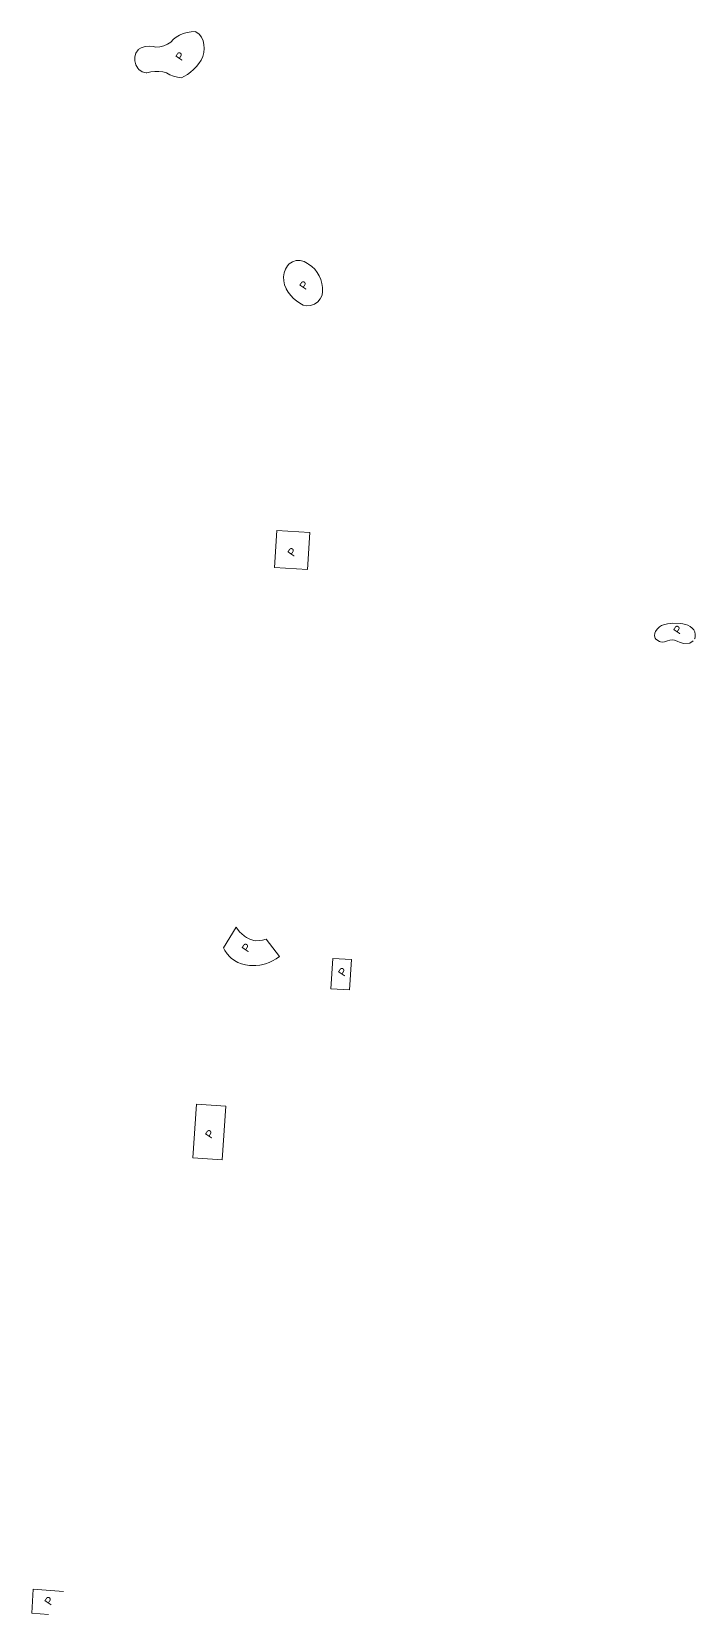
# Model space of a CAD drawing. Header units: metres. Extents: x 322294 to 7190115, y 7390841 to 10157759.
# Drawn here: x 326668.1 to 326792.4, y 7392274.4 to 7392571 of the extents above; entities that cross this region are included whole.
import ezdxf

# ---------------------------------------------------------------- set-up
doc = ezdxf.new("R2010")
doc.units = ezdxf.units.M
doc.layers.add('220_PISCINA_TOP', color=4, linetype='Continuous', lineweight=18)
doc.styles.get("Standard").update_dxf_attribs({"font": 'arial.ttf'})

msp = doc.modelspace()

# ---------------------------------------------------------------- linework, layer by layer
at = {"layer": '220_PISCINA_TOP'}
for points in [[(326688.056, 7392567.632), (326688.633, 7392567.957), (326689.346, 7392568.187), (326690.09, 7392568.261), (326690.834, 7392568.175), (326691.382, 7392568.103), (326692.13, 7392568.131), (326692.859, 7392568.303), (326693.541, 7392568.613), (326694.15, 7392569.048), (326694.664, 7392569.592), (326695.158, 7392569.952), (326695.808, 7392570.326), (326696.498, 7392570.619), (326697.217, 7392570.829), (326697.957, 7392570.952), (326698.706, 7392570.987), (326698.825, 7392570.938), (326699.455, 7392570.536), (326699.933, 7392569.962), (326700.204, 7392569.287), (326700.368, 7392568.556), (326700.412, 7392567.808), (326700.334, 7392567.063), (326700.137, 7392566.34), (326699.826, 7392565.658), (326699.408, 7392565.036), (326698.94, 7392564.451), (326698.422, 7392563.909), (326697.859, 7392563.414), (326697.254, 7392562.971), (326696.612, 7392562.583), (326696.165, 7392562.355), (326695.42, 7392562.433), (326694.693, 7392562.616), (326693.999, 7392562.899), (326693.368, 7392563.265), (326692.638, 7392563.435), (326691.893, 7392563.522), (326691.144, 7392563.525), (326690.398, 7392563.445), (326689.667, 7392563.282), (326689.526, 7392563.24), (326688.814, 7392563.467), (326688.192, 7392563.882), (326687.961, 7392564.115), (326687.593, 7392564.767), (326687.41, 7392565.492), (326687.424, 7392566.239), (326687.633, 7392566.957), (326688.024, 7392567.594), (326688.056, 7392567.632)], [(326715.73, 7392522.846), (326715.76, 7392522.79), (326716.149, 7392522.15), (326716.602, 7392521.552), (326717.112, 7392521.003), (326717.676, 7392520.508), (326718.286, 7392520.073), (326718.938, 7392519.702), (326719.597, 7392519.59), (326720.343, 7392519.65), (326721.047, 7392519.901), (326721.663, 7392520.325), (326722.148, 7392520.894), (326722.469, 7392521.57), (326722.564, 7392522.313), (326722.559, 7392523.063), (326722.455, 7392523.805), (326722.253, 7392524.527), (326721.958, 7392525.216), (326721.575, 7392525.859), (326721.109, 7392526.447), (326720.57, 7392526.967), (326719.967, 7392527.412), (326719.758, 7392527.539), (326719.115, 7392527.92), (326718.392, 7392528.11), (326717.644, 7392528.095), (326716.929, 7392527.876), (326716.302, 7392527.47), (326716.25, 7392527.424), (326716.017, 7392527.12), (326715.647, 7392526.469), (326715.4, 7392525.762), (326715.282, 7392525.023), (326715.3, 7392524.274), (326715.45, 7392523.54)], [(326713.552, 7392470.591), (326719.746, 7392470.206), (326720.176, 7392477.126), (326713.982, 7392477.511)], [(326706.418, 7392403.164), (326704.028, 7392399.263), (326704.299, 7392398.766), (326704.725, 7392398.15), (326705.222, 7392397.588), (326705.481, 7392397.369), (326706.088, 7392396.93), (326706.739, 7392396.558), (326707.417, 7392396.271), (326708.138, 7392396.068), (326708.879, 7392395.957), (326709.339, 7392395.944), (326710.089, 7392395.964), (326710.835, 7392396.035), (326711.147, 7392396.082), (326711.875, 7392396.257), (326712.579, 7392396.515), (326713.221, 7392396.828), (326713.867, 7392397.207), (326714.482, 7392397.635), (326712.012, 7392400.928), (326711.298, 7392400.702), (326710.815, 7392400.627), (326710.067, 7392400.619), (326709.701, 7392400.676), (326708.986, 7392400.899), (326708.323, 7392401.245), (326707.976, 7392401.495), (326707.386, 7392401.955), (326707.112, 7392402.224), (326706.638, 7392402.802)], [(326724.152, 7392391.612), (326724.476, 7392397.308), (326727.97, 7392397.109), (326727.645, 7392391.413)], [(326704.485, 7392369.605), (326703.794, 7392359.544), (326698.294, 7392359.922), (326698.985, 7392369.983)]]:
    msp.add_lwpolyline(points, close=True, dxfattribs=at)
for points in [[(326791.336, 7392456.382), (326790.183, 7392456.341), (326789.541, 7392456.52), (326788.985, 7392456.764), (326788.471, 7392456.947), (326788.06, 7392457.009), (326787.584, 7392456.961), (326787.168, 7392456.815), (326786.621, 7392456.631), (326786.157, 7392456.57), (326785.847, 7392456.598), (326785.637, 7392456.681), (326784.956, 7392457.149), (326784.865, 7392457.286), (326784.744, 7392457.734), (326784.791, 7392458.263), (326784.899, 7392458.596), (326785.213, 7392459.018), (326785.661, 7392459.434), (326786.026, 7392459.673), (326786.411, 7392459.812), (326787.131, 7392459.98), (326788.152, 7392460.113), (326789.634, 7392460.083), (326790.036, 7392460.033), (326790.503, 7392459.901), (326790.977, 7392459.728), (326791.375, 7392459.531), (326791.754, 7392459.221), (326792.058, 7392458.877), (326792.27, 7392458.488), (326792.361, 7392458.032), (326792.335, 7392457.567), (326792.251, 7392457.253), (326792.216, 7392457.18)], [(326791.969, 7392456.806), (326791.336, 7392456.382)], [(326671.247, 7392274.362), (326668.112, 7392274.606), (326668.399, 7392279.085), (326674.083, 7392278.649)]]:
    msp.add_lwpolyline(points, dxfattribs=at)

# ---------------------------------------------------------------- texts
for p in [(326696.152, 7392565.391), (326719.345, 7392522.479), (326717.117, 7392472.476), (326789.352, 7392457.91), (326708.554, 7392398.326), (326726.589, 7392393.782), (326701.696, 7392363.396), (326671.621, 7392275.911)]:
    msp.add_text('P', height=1.5, rotation=55.83006, dxfattribs=at).set_placement(p)

doc.saveas('drawing.dxf')
